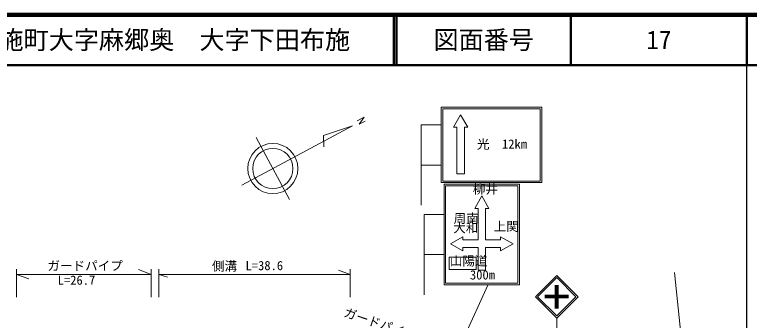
# Model space of a CAD drawing. Units: millimetres, scale not verified. Extents: x 40000 to 680000, y 20000 to 380000.
# Drawn here: x 433253 to 579500, y 319243 to 380000 of the extents above; entities that cross this region are included whole.
import ezdxf
from ezdxf.enums import TextEntityAlignment as Align

# ---------------------------------------------------------------- set-up
doc = ezdxf.new("R2010")
doc.units = ezdxf.units.MM
doc.header["$LTSCALE"] = 1000
for name, color, linetype, lineweight in [('M-BMK-OTRS', 5, 'Continuous', 13), ('M-BMK-SRVR', 3, 'Continuous', 13), ('M-STR-HTXT', 7, 'Continuous', 13), ('M-STR-STRC', 7, 'Continuous', 13), ('M-TTL', 2, 'Continuous', 140), ('M-TTL-BAND', 7, 'Continuous', 25), ('M-TTL-LINE', 7, 'Continuous', 50)]:
    doc.layers.add(name, color=color, linetype=linetype, lineweight=lineweight)
doc.layers.add('M-TTL-TXT', color=7, linetype='Continuous')
doc.styles.add('ＭＳ ゴシック', font='')
doc.styles.get('ＭＳ ゴシック').set_extended_font_data('MS Gothic')

msp = doc.modelspace()

# ---------------------------------------------------------------- linework, layer by layer
at = {"layer": 'M-BMK-OTRS'}
msp.add_line((572810, 250242), (564584, 328764), dxfattribs=at)
at = {"layer": 'M-BMK-SRVR'}
for p, q in [((501455, 358917), (502815, 359645)), ((502815, 359645), (501829, 358208)), ((501829, 358208), (503029, 358859)), ((500513, 357918), (478474, 346116)), ((500513, 357918), (494752, 355967)), ((487950, 343250), (481341, 355592)), ((494752, 355967), (494814, 353732))]:
    msp.add_line(p, q, dxfattribs=at)
for radius in [5000, 4000]:
    msp.add_circle((484645, 349421), radius, dxfattribs=at)
at = {"layer": 'M-STR-HTXT'}
for p, q in [((433646, 323837), (433646, 329400)), ((460423, 328365), (457907, 329316)), ((460423, 323837), (460423, 329400)), ((461950, 329400), (461950, 323837)), ((500037, 328365), (497739, 329178)), ((500037, 323837), (500037, 329400)), ((433646, 328365), (460423, 328365)), ((433646, 328365), (436069, 327474)), ((500037, 328365), (461950, 328365)), ((461950, 328365), (463676, 327798))]:
    msp.add_line(p, q, dxfattribs=at)
at = {"layer": 'M-STR-STRC'}
for p, q in [((518178, 346618), (518178, 361618)), ((518178, 361618), (538178, 361618)), ((518478, 346918), (518478, 361318)), ((518478, 361318), (537878, 361318)), ((537878, 361318), (537878, 346918)), ((538178, 361618), (538178, 346618)), ((522032, 360108), (520632, 357608)), ((522032, 360108), (523432, 357608)), ((518178, 358118), (514178, 358118)), ((514178, 342118), (514178, 358118)), ((520632, 357608), (521282, 357608)), ((521282, 357608), (521282, 348345)), ((523432, 357608), (522782, 357608)), ((522782, 357608), (522782, 348345)), ((518178, 350118), (514178, 350118)), ((521282, 348345), (522782, 348345)), ((538178, 346618), (518178, 346618)), ((537878, 346918), (518478, 346918)), ((518750, 326294), (518750, 346294)), ((518750, 346294), (533750, 346294)), ((519050, 326594), (519050, 345994)), ((519050, 345994), (533450, 345994)), ((533450, 345994), (533450, 326594)), ((533750, 346294), (533750, 326294)), ((526250, 343994), (524850, 341494)), ((526250, 343994), (527650, 341494)), ((524850, 341494), (525500, 341494)), ((525500, 341494), (525500, 335210)), ((527650, 341494), (527000, 341494)), ((527000, 341494), (527000, 335210)), ((518750, 340294), (514750, 340294)), ((514750, 324294), (514750, 340294)), ((522500, 335860), (520000, 334460)), ((522500, 335210), (522500, 335860)), ((525500, 335210), (522500, 335210)), ((530000, 335210), (527000, 335210)), ((532500, 334460), (530000, 335860)), ((530000, 335860), (530000, 335210)), ((520000, 334460), (522500, 333060)), ((522500, 333060), (522500, 333710)), ((522500, 333710), (525500, 333710)), ((525500, 333710), (525500, 329210)), ((527000, 333710), (527000, 329210)), ((527000, 333710), (530000, 333710)), ((530000, 333060), (532500, 334460)), ((530000, 333710), (530000, 333060)), ((518750, 332294), (514750, 332294)), ((525091, 331800), (519715, 331800)), ((519715, 331800), (519715, 329329)), ((525091, 329329), (525091, 331800)), ((519715, 329329), (525091, 329329)), ((525500, 329210), (527000, 329210)), ((536913, 323932), (541155, 328175)), ((541155, 327751), (537337, 323932)), ((541155, 328175), (545398, 323932)), ((544974, 323932), (541155, 327751)), ((511488, 291286), (527414, 326221)), ((533750, 326294), (518750, 326294)), ((533450, 326594), (519050, 326594)), ((541505, 326182), (540805, 326182)), ((541505, 326052), (540805, 326052)), ((541505, 325922), (540805, 325922)), ((541505, 325792), (540805, 325792)), ((541505, 325662), (540805, 325662)), ((541505, 325532), (540805, 325532)), ((541505, 325402), (540805, 325402)), ((541505, 325272), (540805, 325272)), ((541505, 325142), (540805, 325142)), ((541505, 325012), (540805, 325012)), ((541505, 324882), (540805, 324882)), ((541505, 324752), (540805, 324752)), ((541155, 319690), (536913, 323932)), ((537337, 323932), (541155, 320114)), ((543505, 324232), (538805, 324232)), ((543505, 324102), (538805, 324102)), ((543505, 323972), (538805, 323972)), ((543505, 323842), (538805, 323842)), ((543505, 323712), (538805, 323712)), ((541505, 324622), (540805, 324622)), ((541505, 324492), (540805, 324492)), ((541505, 324362), (540805, 324362)), ((541505, 323582), (540805, 323582)), ((541505, 323452), (540805, 323452)), ((541505, 323322), (540805, 323322)), ((545398, 323932), (541155, 319690)), ((541155, 320114), (544974, 323932)), ((541505, 323192), (540805, 323192)), ((541505, 323062), (540805, 323062)), ((541505, 322932), (540805, 322932)), ((541505, 322802), (540805, 322802)), ((541505, 322672), (540805, 322672)), ((541505, 322542), (540805, 322542)), ((541505, 322412), (540805, 322412)), ((541505, 322282), (540805, 322282)), ((541505, 322152), (540805, 322152)), ((541505, 322022), (540805, 322022)), ((541505, 321892), (540805, 321892)), ((541505, 321762), (540805, 321762)), ((541505, 321632), (540805, 321632)), ((541155, 316690), (541155, 319690))]:
    msp.add_line(p, q, dxfattribs=at)
at = {"layer": 'M-TTL'}
msp.add_line((680000, 380000), (40000, 380000), dxfattribs=at)
at = {"layer": 'M-TTL-BAND'}
msp.add_line((579000, 20000), (579000, 370000), dxfattribs=at)
at = {"layer": 'M-TTL-LINE'}
for p, q in [((508747, 380000), (508747, 370000)), ((509247, 380000), (509247, 370000)), ((543997, 380000), (543997, 370000)), ((579000, 380000), (579000, 370000)), ((40000, 370000), (680000, 370000))]:
    msp.add_line(p, q, dxfattribs=at)

# ---------------------------------------------------------------- texts
at = {"layer": 'M-STR-HTXT', "style": 'ＭＳ ゴシック'}
for s, p in [('ガードパイプ', (439775, 328611)), ('側溝', (472525, 328553)), ('L=38.6', (479210, 328658)), ('L=26.7', (441810, 325761))]:
    msp.add_text(s, height=1833, dxfattribs=at).set_placement(p, align=Align.BOTTOM_LEFT)
msp.add_text('ガードパイプ', height=1833, rotation=341.2, dxfattribs=at).set_placement((498446, 319540), align=Align.BOTTOM_LEFT)
at = {"layer": 'M-STR-STRC', "style": 'ＭＳ ゴシック'}
for s, p in [('光', (525277, 352780)), ('12km', (530269, 352816)), ('柳井', (524460, 343878)), ('周南', (520639, 338044)), ('大和', (520555, 336157)), ('上関', (528626, 336443)), ('山陽道', (519888, 329580)), ('300m', (523877, 326805))]:
    msp.add_text(s, height=1833, dxfattribs=at).set_placement(p, align=Align.BOTTOM_LEFT)
at = {"layer": 'M-TTL-TXT', "style": 'ＭＳ ゴシック'}
msp.add_text('熊毛郡田布施町大字麻郷奥\u3000大字下田布施', height=3666, dxfattribs=at).set_placement((405024, 375000), align=Align.MIDDLE_LEFT)
for s, p in [('図面番号', (526622, 375000)), ('17', (561497, 375000))]:
    msp.add_text(s, height=3666, dxfattribs=at).set_placement(p, align=Align.MIDDLE_CENTER)

doc.saveas('drawing.dxf')
